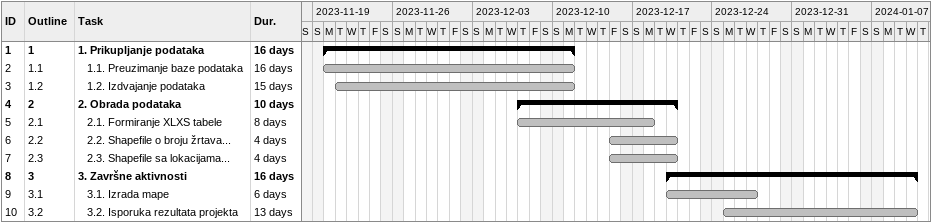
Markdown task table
| ID | WBS | Task | Duration | Start | Finish |
|---|---|---|---|---|---|
| 1 | 1 | **1. Prikupljanje podataka** | 16d | 2023-11-20 | 2023-12-11 |
| 2 | 1.1 | 1.1. Preuzimanje baze podataka | 16d | 2023-11-20 | 2023-12-11 |
| 3 | 1.2 | 1.2. Izdvajanje podataka | 15d | 2023-11-21 | 2023-12-11 |
| 4 | 2 | **2. Obrada podataka** | 10d | 2023-12-07 | 2023-12-20 |
| 5 | 2.1 | 2.1. Formiranje XLXS tabele | 8d | 2023-12-07 | 2023-12-18 |
| 6 | 2.2 | 2.2. Shapefile o broju žrtava... | 4d | 2023-12-15 | 2023-12-20 |
| 7 | 2.3 | 2.3. Shapefile sa lokacijama... | 4d | 2023-12-15 | 2023-12-20 |
| 8 | 3 | **3. Završne aktivnosti** | 16d | 2023-12-20 | 2024-01-10 |
| 9 | 3.1 | 3.1. Izrada mape | 6d | 2023-12-20 | 2023-12-27 |
| 10 | 3.2 | 3.2. Isporuka rezultata projekta | 13d | 2023-12-25 | 2024-01-10 |
